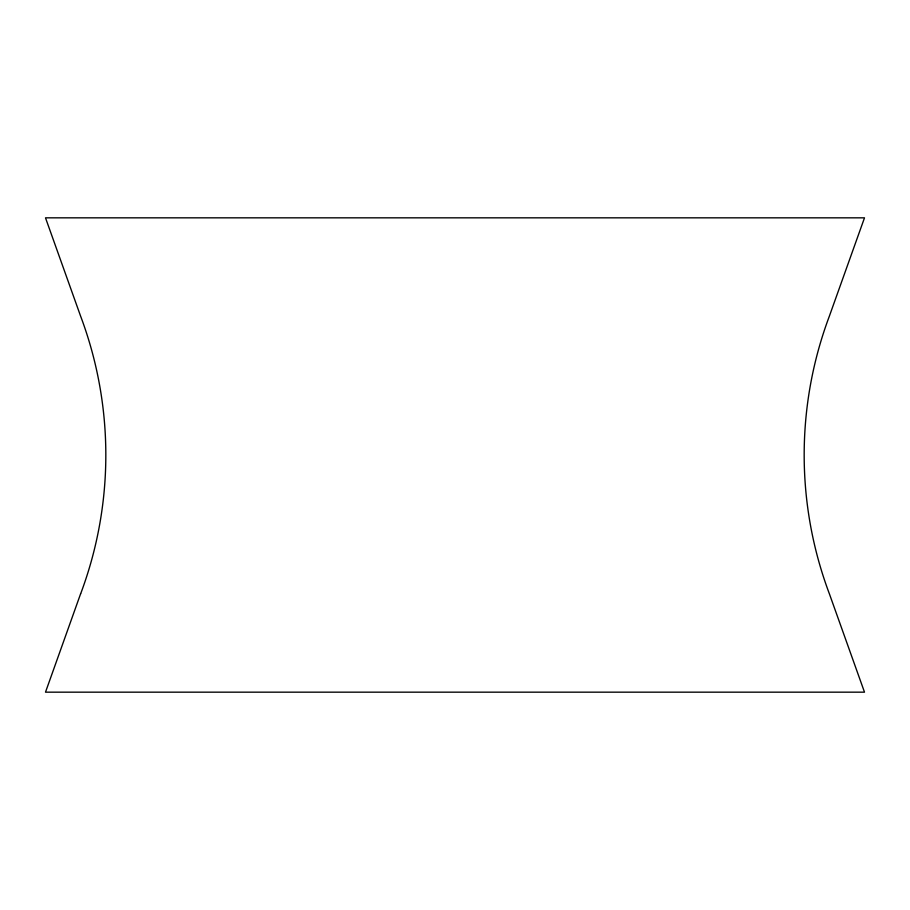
<?xml version="1.0" encoding="UTF-8"?>
<svg xmlns="http://www.w3.org/2000/svg" width="910" height="910" viewBox="0 0 910 910"><rect width="100%" height="100%" fill="white"/><g stroke="black" fill="none" stroke-linecap="round" stroke-linejoin="round"><path stroke-width="1.36" d="M80.615 593.775L45.5 692.169L864.5 692.169L829.454 594.014A395.031 395.031 0 0 1 829.363 316.179L864.5 217.831L45.5 217.831L80.535 315.952A395.054 395.054 0 0 1 80.649 593.786"/></g></svg>
